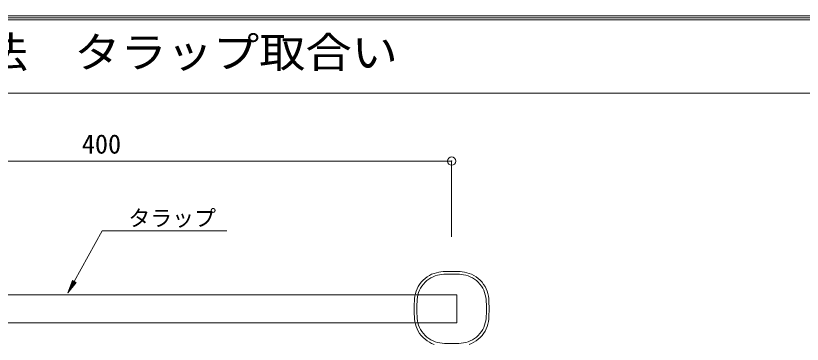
# Model space of a CAD drawing. Units: millimetres at full size, sheet at 1:6; details may follow other scales. Extents: x -1207 to 1226, y -853 to 852.
# Drawn here: x -46.8 to 402.5, y 664.4 to 852.1 of the extents above; entities that cross this region are included whole.
import ezdxf
from ezdxf.enums import TextEntityAlignment as Align

# ---------------------------------------------------------------- set-up
doc = ezdxf.new("R2010")
doc.units = ezdxf.units.MM
doc.header["$LTSCALE"] = 6
doc.header["$PDMODE"] = 32
doc.header["$PDSIZE"] = 4.8
for name, color, linetype, lineweight in [('0-0_WAKU', 7, 'Continuous', 9), ('0-2_SUNPO', 7, 'Continuous', 9), ('0-B', 134, 'Continuous', 9)]:
    doc.layers.add(name, color=color, linetype=linetype, lineweight=lineweight)
doc.styles.add('ＭＳ ゴシック', font='')
doc.styles.get('ＭＳ ゴシック').set_extended_font_data('MS Gothic')

msp = doc.modelspace()

# ---------------------------------------------------------------- linework, layer by layer
at = {"layer": '0-0_WAKU'}
for p, q in [((-1207.164, 852.121), (1211.664, 852.121)), ((-1205.957, 850.914), (1210.457, 850.914)), ((-1204.75, 849.707), (1209.25, 849.707)), ((-1204.75, 807.866), (1209.25, 807.866))]:
    msp.add_line(p, q, dxfattribs=at)
at = {"layer": '0-2_SUNPO'}
for p, q in [((-197.75, 769.025), (202.25, 769.025)), ((202.25, 769.025), (202.25, 725.748)), ((-14.408, 700.83), (-16.948, 693.663)), ((-16.948, 693.663), (-12.221, 699.619)), ((-15.98, 696.396), (-14.779, 696.396)), ((-15.962, 696.446), (-14.739, 696.446)), ((-15.944, 696.496), (-14.7, 696.496)), ((-15.926, 696.546), (-14.66, 696.546)), ((-15.909, 696.596), (-14.62, 696.596)), ((-15.891, 696.646), (-14.58, 696.646)), ((-15.873, 696.696), (-14.541, 696.696)), ((-15.855, 696.746), (-14.501, 696.746)), ((-15.838, 696.796), (-14.461, 696.796)), ((-15.82, 696.846), (-14.422, 696.846)), ((-15.802, 696.896), (-14.382, 696.896)), ((-15.785, 696.946), (-14.342, 696.946)), ((-15.767, 696.996), (-14.303, 696.996)), ((-15.749, 697.046), (-14.263, 697.046)), ((-15.731, 697.096), (-14.223, 697.096)), ((-15.714, 697.146), (-14.184, 697.146)), ((-15.696, 697.196), (-14.144, 697.196)), ((-15.678, 697.246), (-14.104, 697.246)), ((-15.661, 697.296), (-14.065, 697.296)), ((-15.643, 697.346), (-14.025, 697.346)), ((-15.625, 697.396), (-13.985, 697.396)), ((-15.607, 697.446), (-13.946, 697.446)), ((-15.59, 697.496), (-13.906, 697.496)), ((-15.572, 697.546), (-13.866, 697.546)), ((-15.554, 697.596), (-13.826, 697.596)), ((-15.536, 697.646), (-13.787, 697.646)), ((-15.519, 697.696), (-13.747, 697.696)), ((-15.501, 697.746), (-13.707, 697.746)), ((-15.483, 697.796), (-13.668, 697.796)), ((-15.465, 697.846), (-13.628, 697.846)), ((-15.448, 697.896), (-13.588, 697.896)), ((-15.43, 697.946), (-13.549, 697.946)), ((-15.412, 697.996), (-13.509, 697.996)), ((-15.395, 698.046), (-13.469, 698.046)), ((-15.377, 698.096), (-13.43, 698.096)), ((-15.359, 698.146), (-13.39, 698.146)), ((-15.342, 698.196), (-13.35, 698.196)), ((-15.324, 698.246), (-13.311, 698.246)), ((-15.306, 698.296), (-13.271, 698.296)), ((-15.288, 698.346), (-13.231, 698.346)), ((-15.271, 698.396), (-13.191, 698.396)), ((-15.253, 698.446), (-13.152, 698.446)), ((-15.235, 698.496), (-13.112, 698.496)), ((-15.218, 698.546), (-13.072, 698.546)), ((-15.2, 698.596), (-13.033, 698.596)), ((-15.182, 698.646), (-12.993, 698.646)), ((-15.164, 698.696), (-12.953, 698.696)), ((-15.146, 698.746), (-12.914, 698.746)), ((-15.129, 698.796), (-12.874, 698.796)), ((-15.111, 698.846), (-12.834, 698.846)), ((-15.093, 698.896), (-12.795, 698.896)), ((-15.076, 698.946), (-12.755, 698.946)), ((-15.058, 698.996), (-12.715, 698.996)), ((-15.04, 699.046), (-12.676, 699.046)), ((-15.022, 699.096), (-12.636, 699.096)), ((-15.005, 699.146), (-12.596, 699.146)), ((-14.987, 699.196), (-12.556, 699.196)), ((-14.969, 699.246), (-12.517, 699.246)), ((-14.952, 699.296), (-12.477, 699.296)), ((-14.934, 699.346), (-12.438, 699.346)), ((-14.916, 699.396), (-12.398, 699.396)), ((-14.898, 699.446), (-12.358, 699.446)), ((-14.881, 699.496), (-12.318, 699.496)), ((-14.863, 699.546), (-12.279, 699.546)), ((-14.845, 699.596), (-12.239, 699.596)), ((-14.827, 699.646), (-12.271, 699.646)), ((-14.81, 699.696), (-12.361, 699.696)), ((-14.792, 699.746), (-12.452, 699.746)), ((-14.774, 699.796), (-12.542, 699.796)), ((-14.757, 699.846), (-12.632, 699.846)), ((-14.739, 699.896), (-12.723, 699.896)), ((-14.721, 699.946), (-12.813, 699.946)), ((-14.703, 699.996), (-12.903, 699.996)), ((-14.686, 700.046), (-12.993, 700.046)), ((-14.668, 700.096), (-13.084, 700.096)), ((-14.65, 700.146), (-13.174, 700.146)), ((-14.633, 700.196), (-13.264, 700.196)), ((-14.615, 700.246), (-13.355, 700.246)), ((-14.597, 700.296), (-13.445, 700.296)), ((-14.579, 700.346), (-13.535, 700.346)), ((-14.562, 700.396), (-13.625, 700.396)), ((-14.544, 700.446), (-13.716, 700.446)), ((-14.526, 700.496), (-13.806, 700.496)), ((-14.509, 700.546), (-13.896, 700.546)), ((-14.491, 700.596), (-13.987, 700.596)), ((-14.473, 700.646), (-14.077, 700.646)), ((-14.455, 700.696), (-14.167, 700.696)), ((-14.438, 700.746), (-14.257, 700.746)), ((-14.42, 700.796), (-14.348, 700.796)), ((-12.221, 699.619), (-14.408, 700.83)), ((-16.936, 693.696), (-16.922, 693.696)), ((-16.919, 693.746), (-16.882, 693.746)), ((-16.901, 693.796), (-16.843, 693.796)), ((-16.883, 693.846), (-16.803, 693.846)), ((-16.866, 693.896), (-16.763, 693.896)), ((-16.848, 693.946), (-16.724, 693.946)), ((-16.83, 693.996), (-16.684, 693.996)), ((-16.812, 694.046), (-16.644, 694.046)), ((-16.795, 694.096), (-16.605, 694.096)), ((-16.777, 694.146), (-16.565, 694.146)), ((-16.759, 694.196), (-16.525, 694.196)), ((-16.742, 694.246), (-16.485, 694.246)), ((-16.724, 694.296), (-16.446, 694.296)), ((-16.706, 694.346), (-16.406, 694.346)), ((-16.688, 694.396), (-16.366, 694.396)), ((-16.671, 694.446), (-16.327, 694.446)), ((-16.653, 694.496), (-16.287, 694.496)), ((-16.635, 694.546), (-16.247, 694.546)), ((-16.617, 694.596), (-16.208, 694.596)), ((-16.6, 694.646), (-16.168, 694.646)), ((-16.582, 694.696), (-16.128, 694.696)), ((-16.564, 694.746), (-16.089, 694.746)), ((-16.547, 694.796), (-16.049, 694.796)), ((-16.529, 694.846), (-16.009, 694.846)), ((-16.511, 694.896), (-15.97, 694.896)), ((-16.493, 694.946), (-15.93, 694.946)), ((-16.476, 694.996), (-15.89, 694.996)), ((-16.458, 695.046), (-15.85, 695.046)), ((-16.44, 695.096), (-15.811, 695.096)), ((-16.423, 695.146), (-15.771, 695.146)), ((-16.405, 695.196), (-15.731, 695.196)), ((-16.387, 695.246), (-15.692, 695.246)), ((-16.369, 695.296), (-15.652, 695.296)), ((-16.352, 695.346), (-15.612, 695.346)), ((-16.334, 695.396), (-15.573, 695.396)), ((-16.316, 695.446), (-15.533, 695.446)), ((-16.299, 695.496), (-15.493, 695.496)), ((-16.281, 695.546), (-15.454, 695.546)), ((-16.263, 695.596), (-15.414, 695.596)), ((-16.245, 695.646), (-15.374, 695.646)), ((-16.228, 695.696), (-15.335, 695.696)), ((-16.21, 695.746), (-15.295, 695.746)), ((-16.192, 695.796), (-15.255, 695.796)), ((-16.174, 695.846), (-15.215, 695.846)), ((-16.157, 695.896), (-15.176, 695.896)), ((-16.139, 695.946), (-15.136, 695.946)), ((-16.121, 695.996), (-15.096, 695.996)), ((-16.104, 696.046), (-15.057, 696.046)), ((-16.086, 696.096), (-15.017, 696.096)), ((-16.068, 696.146), (-14.977, 696.146)), ((-16.05, 696.196), (-14.938, 696.196)), ((-16.033, 696.246), (-14.898, 696.246)), ((-16.015, 696.296), (-14.858, 696.296)), ((-15.997, 696.346), (-14.819, 696.346))]:
    msp.add_line(p, q, dxfattribs=at)
msp.add_lwpolyline([(-13.315, 700.224), (2.687, 729.117), (73.921, 729.117)], dxfattribs=at)
msp.add_point((202.25, 769.025), dxfattribs=at)
at = {"layer": '0-B'}
for points in [[(181.289, 691.871), (181.572, 693.279), (181.968, 694.661), (182.494, 696.012), (183.163, 697.326), (183.968, 698.592), (184.893, 699.794), (185.925, 700.918), (187.049, 701.95), (188.251, 702.875), (189.517, 703.68), (190.831, 704.35), (192.178, 704.876), (193.533, 705.271), (194.868, 705.554), (196.156, 705.744), (197.368, 705.859), (198.479, 705.918), (199.461, 705.94), (202.25, 705.943)], [(202.25, 705.943), (204.216, 705.943), (205.04, 705.94), (206.021, 705.918), (207.132, 705.859), (208.345, 705.744), (209.633, 705.554), (210.967, 705.271), (212.322, 704.876), (213.669, 704.35), (214.984, 703.68), (216.249, 702.875), (217.451, 701.95), (218.575, 700.918), (219.607, 699.794), (220.533, 698.592), (221.337, 697.326), (222.007, 696.012), (222.533, 694.661), (222.928, 693.279), (223.211, 691.871), (223.401, 690.442), (223.516, 688.995), (223.575, 687.535), (223.597, 686.066), (223.6, 684.593), (223.597, 683.12), (223.575, 681.651), (223.516, 680.191), (223.401, 678.744), (223.211, 677.314), (222.928, 675.906), (222.533, 674.525), (222.007, 673.174), (221.337, 671.859), (220.533, 670.594), (219.607, 669.392), (218.575, 668.268), (217.451, 667.236), (216.249, 666.31)], [(182.762, 691.36), (183.025, 692.669), (183.393, 693.953), (183.882, 695.21), (184.504, 696.432), (185.252, 697.608), (186.113, 698.726), (187.072, 699.771), (188.117, 700.73), (189.235, 701.591), (190.411, 702.339), (191.633, 702.962), (192.886, 703.45), (194.146, 703.818), (195.387, 704.081), (196.584, 704.258), (197.711, 704.365), (198.744, 704.42), (199.657, 704.44), (202.25, 704.443)], [(202.25, 704.443), (204.077, 704.443), (204.844, 704.44), (205.756, 704.42), (206.789, 704.365), (207.917, 704.258), (209.114, 704.081), (210.355, 703.818), (211.615, 703.45), (212.867, 702.962), (214.089, 702.339), (215.266, 701.591), (216.383, 700.73), (217.428, 699.771), (218.388, 698.726), (219.248, 697.608), (219.996, 696.432), (220.619, 695.21), (221.108, 693.953), (221.475, 692.669), (221.739, 691.36), (221.915, 690.031), (222.022, 688.686), (222.077, 687.328), (222.097, 685.962), (222.1, 684.593), (222.097, 683.223), (222.077, 681.858), (222.022, 680.5), (221.915, 679.155), (221.739, 677.826), (221.475, 676.517), (221.108, 675.232), (220.619, 673.976), (219.996, 672.754), (219.248, 671.577), (218.388, 670.46), (217.428, 669.415), (216.383, 668.455), (215.266, 667.595)], [(192.182, 664.31), (190.831, 664.836), (189.517, 665.506), (188.251, 666.31), (187.049, 667.236), (185.925, 668.268), (184.893, 669.392), (183.968, 670.594), (183.163, 671.859), (182.494, 673.174), (181.968, 674.525), (181.572, 675.906), (181.289, 677.314), (181.1, 678.744), (180.984, 680.191), (180.925, 681.651), (180.904, 683.12), (180.9, 684.593), (180.904, 686.066), (180.925, 687.535), (180.984, 688.995), (181.1, 690.442), (181.289, 691.871)], [(215.266, 667.595), (214.089, 666.847), (212.867, 666.224), (211.611, 665.735), (210.326, 665.368), (209.018, 665.104), (207.688, 664.928), (206.343, 664.821), (204.986, 664.766), (203.62, 664.746), (202.25, 664.743), (200.881, 664.746), (199.515, 664.766), (198.157, 664.821), (196.812, 664.928), (195.483, 665.104), (194.174, 665.368), (192.89, 665.735), (191.633, 666.224), (190.411, 666.847), (189.235, 667.595), (188.117, 668.455), (187.072, 669.415), (186.113, 670.46), (185.252, 671.577), (184.504, 672.754), (183.882, 673.976), (183.393, 675.232), (183.025, 676.517), (182.762, 677.826), (182.586, 679.155), (182.478, 680.5), (182.424, 681.858), (182.403, 683.223), (182.4, 684.593), (182.403, 685.962), (182.424, 687.328), (182.478, 688.686), (182.586, 690.031), (182.762, 691.36)], [(216.249, 666.31), (214.984, 665.506), (213.669, 664.836), (212.318, 664.31)]]:
    msp.add_lwpolyline(points, dxfattribs=at)
msp.add_lwpolyline([(205.25, 692.593), (205.25, 676.593), (-200.75, 676.593), (-200.75, 692.593)], close=True, dxfattribs=at)

# ---------------------------------------------------------------- texts
at = {"layer": '0-0_WAKU', "style": 'ＭＳ ゴシック', "width": 1.1}
msp.add_text('縦張り工法\u3000タラップ取合い', height=17.6, dxfattribs=at).set_placement((-171.75, 817.116), align=Align.BOTTOM_LEFT)
at = {"layer": '0-2_SUNPO', "style": 'ＭＳ ゴシック'}
for s, height, p in [('400', 11, (-9, 770.025)), ('タラップ', 9.164, (17.615, 729.117))]:
    msp.add_text(s, height=height, dxfattribs=at).set_placement(p, align=Align.BOTTOM_LEFT)

doc.saveas('drawing.dxf')
